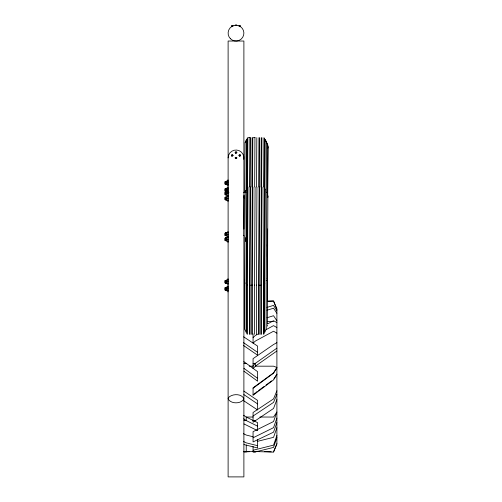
<?xml version="1.0" encoding="UTF-8"?>
<svg xmlns="http://www.w3.org/2000/svg" width="502" height="502" viewBox="0 0 502 502"><rect width="100%" height="100%" fill="white"/><g stroke="black" fill="none" stroke-linecap="round" stroke-linejoin="round"><path stroke-width="0.75" d="M243.683 235.538L244.06 195.203M244.763 192.216L245.058 142.719L246.545 139.587L246.244 189.951M244.669 280.455L245.196 192.128M246.118 283.605L246.683 188.997M246.896 189.128L247.204 138.031M246.752 285.167L247.342 187.441M247.555 186.901L247.85 137.611L249.996 137.623M247.398 285.594L247.988 187.02M249.563 186.907L249.858 137.623M249.406 285.607L249.996 187.033M250.234 186.913L250.529 137.63M250.078 285.607L250.667 187.039M251.841 186.926L252.136 137.636M251.684 285.619L252.274 187.045M252.512 186.926L252.807 137.642L255.085 137.655M252.349 285.625L252.945 187.051M254.652 186.939L254.947 137.655M254.495 285.638L255.085 187.064M256.528 186.951L256.823 137.667M256.365 285.644L256.961 187.077M258.668 186.964L258.963 137.68M258.511 285.663L259.101 187.089M259.339 186.97L259.634 137.686M259.183 285.663L259.772 187.095M260.946 186.976L261.241 137.692M260.789 285.676L261.379 187.102M261.611 186.982L261.906 137.699M261.454 285.676L262.044 187.108M263.619 186.995L263.914 137.711M263.462 285.688L264.052 187.12M264.265 187.001L264.56 138.132M264.115 285.274L264.698 187.547M264.899 189.298L265.2 139.7L267.572 144.771L267.88 146.835L267.591 195.19M265.326 141.307L265.338 139.7L267.71 144.771L268.018 146.835L267.729 195.19M264.767 283.718L265.338 189.11M266.349 192.348L266.65 142.844M266.255 280.587L266.782 192.253M267.321 256.522L267.484 229M267.346 301.457L267.371 243.595M267.202 278.673L267.535 276.608L267.88 195.347M267.277 246.231L267.353 243.959M267.353 326.124L267.491 325.221M267.798 148.209L268.018 146.835M267.798 197.619L268.018 196.244M267.346 247.718L267.679 245.654M276.897 437.549L273.54 447.401L255.342 451.957L253.064 451.951L253.064 446.347M276.897 427.76L273.54 437.33L257.614 441.314M276.897 435.56L273.54 445.13L253.064 450.25M276.897 418.11L273.54 427.666L253.064 437.8M276.897 422.615L273.54 432.166L253.064 441.942L253.064 431.676L273.54 421.542L276.897 411.991L273.54 417.043L259.892 417.036M276.897 399.63L273.54 408.465L253.064 422.238L253.064 412.506L273.54 398.902L276.897 390.82M273.54 451.844L276.897 443.712M276.897 394.334L273.54 402.416L253.064 416.02M245.196 142.719L246.683 139.587M276.897 367.841L273.54 373.224L253.064 388.228M273.91 378.922L276.897 374.134M276.897 374.511L273.54 379.888L253.064 395.256L253.064 387.851L273.54 372.848L276.897 367.47L273.54 366.184L255.342 366.184L253.064 368.681L253.064 358.648L273.54 344.529L276.897 342.665M253.064 365.858L255.342 363.354L276.897 348.162M253.064 337.589L255.342 335.487L258.712 333.661M253.064 394.886L255.342 392.859M276.897 350.986L255.342 366.184L255.342 363.354L253.064 363.354M255.97 392.395L257.225 391.478M258.48 390.556L264.127 386.414M266.01 385.04L271.657 380.899M267.397 324.028L273.54 320.703L276.897 322.642M266.123 329.645L273.54 325.629L276.897 327.568M266.957 307.419L273.54 305.373L276.897 310.82M266.989 310.236L273.54 308.203L276.897 313.298M266.989 317.753L273.54 315.714L276.897 320.809M267.472 301.075L273.54 300.874L276.897 309L276.897 444.013L273.54 452.139L255.342 451.543M267.472 301.369L273.54 301.175L276.897 309.301M243.966 451.725L249.274 451.549M235.206 25.1L236.806 25.1M235.206 25.257L236.806 25.257M231.378 25.853L232.984 25.853M239.015 25.891L240.615 25.891M231.378 26.01L232.953 26.01M239.015 26.048L240.615 26.048M228.04 180.996L226.521 180.996L226.521 184.805L228.04 184.805M226.521 182.904L228.04 182.904M228.04 188.093L226.521 188.093L226.521 195.391L228.04 195.391M226.521 190.001L228.04 190.001M226.521 191.582L228.04 191.582M226.521 191.908L228.04 191.908M228.95 192.31L225.103 192.31L225.103 194.669M243.57 192.31L245.88 192.31M226.521 193.483L228.04 193.483M228.04 196.589L226.521 196.589L226.521 200.398L228.04 200.398M226.521 198.491L228.04 198.491M228.04 232.457L226.521 232.457L226.521 236.273L228.04 236.273M226.521 234.365L228.04 234.365M228.04 237.465L226.521 237.465L226.521 241.28L228.04 241.28M226.521 239.372L228.04 239.372M228.04 279.859L226.521 279.859L226.521 283.668L228.04 283.668M226.521 281.766L228.04 281.766M228.04 286.956L226.521 286.956L226.521 290.771L228.04 290.771M226.521 288.863L228.04 288.863M267.472 321.374L273.54 321.374M243.966 363.354L246.244 363.354L257.614 371.687L257.614 381.187L243.966 371.185M249.274 366.184L253.064 366.184M253.064 417.036L246.244 417.043L243.646 415.298M243.966 420.557L246.244 420.557L257.614 426.179M253.064 420.55L255.342 420.55M243.966 451.957L257.614 451.279M264.441 451.543L271.262 451.769M253.064 451.838L255.342 451.951M253.064 436.759L246.244 435.052L243.445 433.653M257.614 445.694L246.244 442.852L243.445 441.453M243.966 444.559L257.614 447.972L257.614 439.457M243.966 451.38L246.244 451.957L246.244 444.935M252.933 420.35L246.244 417.036L246.244 420.557L243.646 418.812M254.269 421.009L257.614 422.665L257.614 430.685L243.966 423.926M243.646 336.829L257.614 346.098L257.614 355.203L243.539 345.495M276.897 333.165L273.54 331.226L255.342 341.078L253.064 343.186L253.064 333.886M257.614 403.928L243.815 394.572M243.539 400.621L257.614 409.977L257.614 400.414L243.815 391.058M243.539 342.665L257.614 352.373M243.815 361.666L246.244 363.354M243.966 368.355L257.614 378.357M267.328 275.234L267.535 276.608M243.916 196.1L244.223 198.165M267.491 244.857L267.491 323.853M266.236 280.467L266.236 329.205L264.767 332.343L264.767 283.511M264.121 285.042L264.121 333.905M263.475 285.042L263.475 334.326M261.467 285.042L261.467 334.326M260.795 285.042L260.795 334.326M259.189 285.042L259.189 334.326M258.524 285.042L258.524 334.326M256.378 285.042L256.378 334.326M254.508 285.042L254.508 334.326M252.362 285.042L252.362 334.326M251.697 285.042L251.697 334.326M250.09 285.042L250.09 334.326M249.419 285.042L249.419 334.326M247.411 285.042L247.411 334.326M246.764 285.042L246.764 333.905M246.118 282.745L246.118 332.343L244.65 329.205L244.65 279.708M245.88 190.409L245.88 190.823M245.88 237.835L245.88 240.91M245.723 190.409L245.723 192.693M245.723 237.835L245.723 241.55M243.89 229.056L243.89 41.032L228.115 41.032L228.115 476.9L243.89 476.9L243.89 235.312M227.958 179.829L227.958 185.978M227.958 186.926L227.958 201.566M227.958 231.29L227.958 242.447M227.958 278.692L227.958 284.841M227.958 285.789L227.958 291.938M226.446 181.573L226.446 184.24M226.446 188.67L226.446 191.337M226.446 192.153L226.446 194.826M226.446 197.167L226.446 199.834M226.446 233.035L226.446 235.702M226.446 238.042L226.446 240.709M226.446 280.436L226.446 283.103M226.446 287.533L226.446 290.2M226.289 181.573L226.289 184.24M226.289 188.67L226.289 191.337M226.289 192.153L226.289 194.826M226.289 197.167L226.289 199.834M226.289 233.035L226.289 235.702M226.289 238.042L226.289 240.709M226.289 280.436L226.289 283.103M226.289 287.533L226.289 290.2M226.207 181.73L226.207 184.083M226.207 188.827L226.207 191.18M226.207 192.31L226.207 194.669M226.207 197.324L226.207 199.677M226.207 233.192L226.207 235.545M226.207 238.199L226.207 240.552M226.207 280.593L226.207 282.946M226.207 287.69L226.207 290.043M226.126 181.573L226.126 184.24M226.126 188.67L226.126 191.337M226.126 192.153L226.126 194.826M226.126 197.167L226.126 199.834M226.126 233.035L226.126 235.702M226.126 238.042L226.126 240.709M226.126 280.436L226.126 283.103M226.126 287.533L226.126 290.2M225.969 181.573L225.969 184.24M225.969 188.67L225.969 191.337M225.969 192.153L225.969 194.826M225.969 197.167L225.969 199.834M225.969 233.035L225.969 235.702M225.969 238.042L225.969 240.709M225.969 280.436L225.969 283.103M225.969 287.533L225.969 290.2M225.894 181.73L225.894 184.083M225.894 188.827L225.894 191.18M225.894 192.31L225.894 194.669M225.894 197.324L225.894 199.677M225.894 233.261L225.894 235.545M225.894 238.268L225.894 240.552M225.894 280.593L225.894 282.946M225.894 287.69L225.894 290.043M225.812 181.573L225.812 184.24M225.812 188.67L225.812 191.337M225.812 192.153L225.812 194.826M225.812 197.167L225.812 199.834M225.812 233.035L225.812 235.702M225.812 238.042L225.812 240.709M225.812 280.436L225.812 283.103M225.812 287.533L225.812 290.2M225.655 181.573L225.655 184.24M225.655 188.67L225.655 191.337M225.655 192.153L225.655 194.826M225.655 197.167L225.655 199.834M225.655 233.035L225.655 235.702M225.655 238.042L225.655 240.709M225.655 280.436L225.655 283.103M225.655 287.533L225.655 290.2M225.574 181.73L225.574 184.083M225.574 188.827L225.574 191.18M225.574 192.31L225.574 194.669M225.574 197.324L225.574 199.677M225.574 233.192L225.574 235.545M225.574 238.199L225.574 240.552M225.574 280.593L225.574 282.946M225.574 287.69L225.574 290.043M225.498 181.573L225.498 184.24M225.498 188.67L225.498 191.337M225.498 192.153L225.498 194.826M225.498 197.167L225.498 199.834M225.498 233.035L225.498 235.702M225.498 238.042L225.498 240.709M225.498 280.436L225.498 283.103M225.498 287.533L225.498 290.2M225.342 181.573L225.342 184.24M225.342 188.67L225.342 191.337M225.342 192.153L225.342 194.826M225.342 197.167L225.342 199.834M225.342 233.035L225.342 235.702M225.342 238.042L225.342 240.709M225.342 280.436L225.342 283.103M225.342 287.533L225.342 290.2M225.26 181.73L225.26 184.083M225.26 188.827L225.26 191.18M225.26 192.31L225.26 194.669M225.26 197.324L225.26 199.677M225.26 233.192L225.26 235.545M225.26 238.199L225.26 240.552M225.26 280.593L225.26 282.946M225.26 287.69L225.26 290.043M225.185 181.573L225.185 184.24M225.185 188.67L225.185 191.337M225.185 192.153L225.185 194.826M225.185 197.167L225.185 199.834M225.185 233.035L225.185 235.702M225.185 238.042L225.185 240.709M225.185 280.436L225.185 283.103M225.185 287.533L225.185 290.2M225.103 181.724L225.103 184.083M225.103 188.821L225.103 191.18M225.103 197.317L225.103 199.677M225.103 233.185L225.103 235.545M225.103 238.199L225.103 240.552M225.103 280.587L225.103 282.946M225.103 287.684L225.103 290.043M228.115 157.904A7.888 7.888 0 0 1 236.693 150.048A7.888 7.888 0 0 1 243.771 159.278M231.861 155.419L232.533 155.551L231.899 155.363M235.67 152.514L236.335 152.639L235.708 152.451M235.67 157.885L236.348 157.948L235.67 157.885M239.485 155.419L240.163 155.482L239.485 155.419M228.385 397.703L228.115 398.726C230.462 404.21 241.544 404.21 243.89 398.726C241.481 393.33 232.024 393.631 228.385 397.703M235.438 152.972A0.803 0.565 0 0 0 236.781 152.721A0.803 0.565 0 0 0 235.796 152.031A0.803 0.565 0 0 0 235.438 152.972M235.438 152.865A0.803 0.565 0 0 0 236.781 152.608A0.803 0.565 0 0 0 235.796 151.918A0.803 0.565 0 0 0 235.438 152.865M235.438 158.35A0.803 0.565 0 0 0 236.781 158.099A0.803 0.565 0 0 0 235.796 157.402A0.803 0.565 0 0 0 235.438 158.35M235.438 158.237A0.803 0.565 0 0 0 236.781 157.986A0.803 0.565 0 0 0 235.796 157.295A0.803 0.565 0 0 0 235.438 158.237M231.798 155.971A0.803 0.565 0 0 0 232.997 155.482A0.803 0.565 0 0 0 231.798 154.999A0.803 0.565 0 0 0 231.798 155.971M231.798 155.865A0.803 0.565 0 0 0 232.997 155.375A0.803 0.565 0 0 0 231.798 154.886A0.803 0.565 0 0 0 231.798 155.865M239.416 155.971A0.803 0.565 0 0 0 240.615 155.482A0.803 0.565 0 0 0 239.416 154.999A0.803 0.565 0 0 0 239.416 155.971M239.416 155.865A0.803 0.565 0 0 0 240.615 155.375A0.803 0.565 0 0 0 239.416 154.886A0.803 0.565 0 0 0 239.416 155.865M230.424 38.723A7.888 7.888 0 0 0 243.621 35.19A7.888 7.888 0 0 0 233.963 25.527A7.888 7.888 0 0 0 230.424 38.723"/></g></svg>
